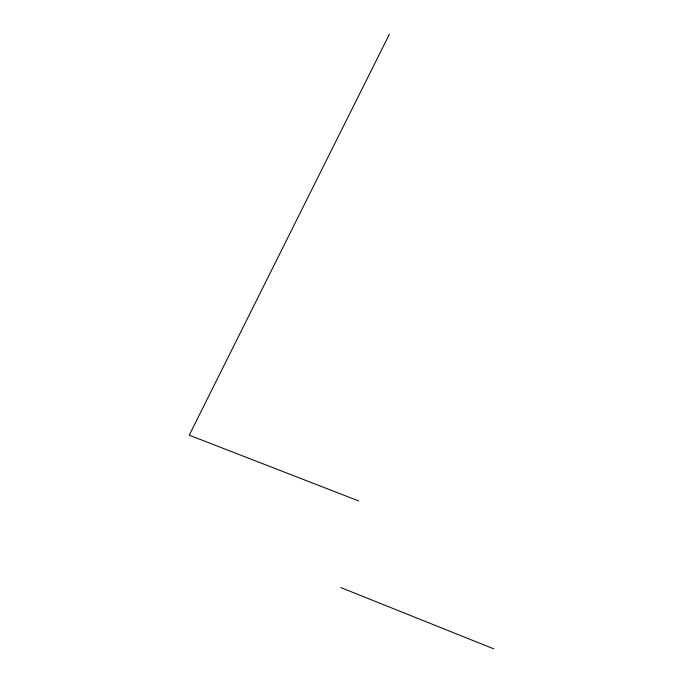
<?xml version="1.0" encoding="UTF-8"?>
<svg xmlns="http://www.w3.org/2000/svg" width="683" height="683" viewBox="0 0 683 683"><rect width="100%" height="100%" fill="white"/><g stroke="black" fill="none" stroke-linecap="round" stroke-linejoin="round"><path stroke-width="1.02" d="M389.412 34.15L189.234 435.182L358.652 500.929M340.783 587.568L493.766 648.85"/></g></svg>
